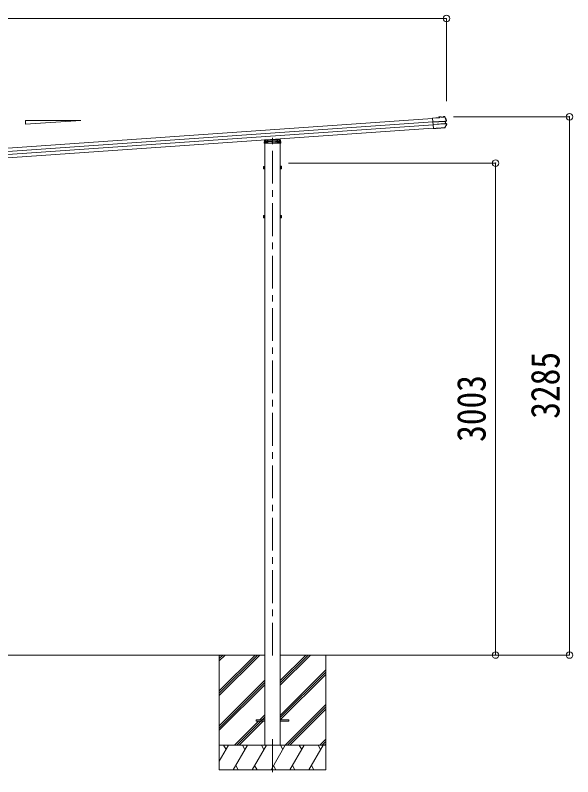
# Model space of a CAD drawing. Units: millimetres at full size, sheet at 1:40. Extents: x -11243 to 11243, y -7760 to 7760.
# Drawn here: x 4129 to 7533, y -4716 to -68 of the extents above; entities that cross this region are included whole.
import ezdxf
from ezdxf.enums import TextEntityAlignment as Align

# ---------------------------------------------------------------- set-up
doc = ezdxf.new("R2010")
doc.units = ezdxf.units.MM
doc.header["$LTSCALE"] = 40
doc.header["$PDMODE"] = 32
doc.header["$PDSIZE"] = 40
doc.linetypes.add('CHAIN1', pattern=[8, 5, -1, 1, -1])
doc.linetypes.add('DASHED1', pattern=[1.8, 1.2, -0.6])
for name, color, linetype, lineweight in [('0-0_0', 7, 'Continuous', 9), ('0-1_本体', 5, 'CHAIN1', 9), ('0-3_ELV2', 4, 'Continuous', 9), ('0-6_OTH_LINE', 6, 'Continuous', 9), ('0-7_SHAPE', 7, 'Continuous', 9)]:
    doc.layers.add(name, color=color, linetype=linetype, lineweight=lineweight)
doc.styles.add('ＭＳ ゴシック', font='')
doc.styles.get('ＭＳ ゴシック').set_extended_font_data('MS Gothic')

msp = doc.modelspace()

# ---------------------------------------------------------------- linework, layer by layer
at = {"layer": '0-0_0'}
for p, q in [((2846.72, -3972.64), (5653.72, -3972.64)), ((5375.22, -3972.64), (5375.22, -4672.64)), ((5375.22, -4191.61), (5594.2, -3972.64)), ((5375.22, -4205.76), (5608.34, -3972.64)), ((5375.22, -4219.9), (5622.48, -3972.64)), ((5375.22, -4007.77), (5410.35, -3972.64)), ((5375.22, -3993.63), (5396.21, -3972.64)), ((5375.22, -3979.48), (5382.07, -3972.64)), ((5746.72, -4156.77), (5930.85, -3972.64)), ((5746.72, -4142.62), (5916.71, -3972.64)), ((5746.72, -4128.48), (5902.57, -3972.64)), ((5746.72, -3972.64), (7177.56, -3972.64)), ((6025.22, -3972.64), (6025.22, -4672.64)), ((5746.72, -4340.61), (6025.22, -4062.12)), ((5746.72, -4354.75), (6025.22, -4076.26)), ((5375.22, -4403.75), (5653.72, -4125.25)), ((5747.48, -4368.14), (6025.22, -4090.4)), ((5375.22, -4417.89), (5653.72, -4139.39)), ((5375.22, -4432.03), (5653.72, -4153.53)), ((5776.83, -4522.64), (6025.22, -4274.25)), ((5790.97, -4522.64), (6025.22, -4288.39)), ((5805.11, -4522.64), (6025.22, -4302.53)), ((5482.6, -4522.64), (5653.72, -4351.52)), ((5622.96, -4368.14), (5653.72, -4337.38)), ((5468.46, -4522.64), (5613.96, -4377.14)), ((5496.74, -4522.64), (5642.24, -4377.14)), ((5988.96, -4522.64), (6025.22, -4486.38)), ((6003.1, -4522.64), (6025.22, -4500.52)), ((5375.22, -4522.64), (6025.22, -4522.64)), ((5375.22, -4619.89), (5431.37, -4522.64)), ((5416.37, -4548.62), (5401.37, -4522.64)), ((5460.23, -4672.64), (5546.84, -4522.64)), ((5531.84, -4548.62), (5516.83, -4522.64)), ((5575.7, -4672.64), (5662.31, -4522.64)), ((5647.31, -4548.62), (5632.31, -4522.64)), ((5691.17, -4672.64), (5777.78, -4522.64)), ((5762.78, -4548.62), (5747.78, -4522.63)), ((5806.64, -4672.64), (5893.25, -4522.64)), ((5878.25, -4548.62), (5863.25, -4522.64)), ((5922.11, -4672.64), (6008.72, -4522.64)), ((5978.72, -4522.64), (5993.72, -4548.62)), ((6017.24, -4522.64), (6025.22, -4514.66)), ((5475.23, -4646.66), (5490.23, -4672.64)), ((5590.7, -4646.65), (5605.7, -4672.64)), ((5706.17, -4646.66), (5721.17, -4672.64)), ((5821.64, -4646.66), (5836.64, -4672.64)), ((5937.11, -4646.66), (5952.11, -4672.64)), ((5375.22, -4672.64), (6025.22, -4672.64))]:
    msp.add_line(p, q, dxfattribs=at)
at = {"layer": '0-1_本体'}
for p, q in [((5700.22, -3975.14), (5700.22, -814.45)), ((5700.22, -4486.51), (5700.22, -4715.51))]:
    msp.add_line(p, q, dxfattribs=at)
at = {"layer": '0-3_ELV2'}
for p, q in [((6729.18, -688.52), (6717.81, -689.31)), ((6717.81, -689.31), (6718.39, -689.9)), ((6718.83, -694.32), (6718.12, -693.7)), ((6729.08, -687.02), (6729.28, -687.62)), ((6729.19, -688.55), (6729.22, -689.01)), ((6743.57, -688.01), (6729.22, -689.01)), ((6733.41, -688.72), (6733.51, -690.22)), ((6739.5, -689.8), (6739.39, -688.3)), ((6743.32, -686.64), (6743.44, -686.01)), ((6748.61, -685.65), (6743.44, -686.01)), ((6743.55, -687.51), (6743.44, -686.01)), ((6744.85, -687.45), (6743.54, -687.54)), ((6743.54, -687.54), (6743.55, -687.51)), ((6743.57, -688.01), (6743.54, -687.54)), ((6749.05, -687.13), (6743.55, -687.51)), ((6744.98, -689.41), (6744.85, -687.45)), ((6750.2, -687.78), (6755.72, -699.01)), ((6677.43, -698.22), (1814.87, -1038.25)), ((6678.85, -718.53), (1816.29, -1058.56)), ((6680.06, -735.77), (1817.5, -1075.79)), ((6678.89, -719.01), (6751.79, -713.91)), ((6751.88, -715.15), (6678.97, -720.24)), ((6752.85, -729.01), (6679.94, -734.11)), ((6680.03, -735.34), (6752.94, -730.25)), ((6757.22, -742.94), (6751.82, -753.09)), ((6753.29, -713.81), (6754.2, -713.74)), ((6753.65, -715.13), (6754.16, -715.1)), ((6753.83, -730.12), (6754.06, -730.11)), ((6754.43, -730.14), (6755.34, -730.08)), ((6755.12, -728.74), (6754.61, -728.78)), ((6754.86, -714.94), (6755.79, -714.87)), ((6755.72, -699.01), (6760.96, -710.37)), ((6760.5, -713.61), (6755.79, -714.87)), ((6755.79, -714.87), (6756.76, -728.74)), ((6755.83, -728.8), (6756.76, -728.74)), ((6756.76, -728.74), (6761.57, -729.33)), ((6762.39, -732.68), (6757.22, -742.94)), ((6681.48, -756.08), (1818.92, -1096.1)), ((6698.37, -756.83), (6681.61, -758)), ((6689.17, -758.58), (6681.69, -759.1)), ((6689.2, -758.97), (6689.09, -757.48)), ((6698.37, -756.83), (6698.48, -758.33)), ((6698.48, -758.33), (6698.65, -757.95)), ((6698.55, -756.45), (6698.65, -757.95)), ((6698.65, -757.95), (6704.64, -757.53)), ((6704.53, -756.03), (6704.64, -757.53)), ((6704.64, -757.53), (6704.86, -757.88)), ((6751, -754.65), (6704.86, -757.88)), ((5649.77, -847.57), (5650.87, -829.5)), ((5700.22, -825.17), (5748.63, -828.56)), ((5700.22, -833.64), (5749.15, -837.07)), ((5730.04, -822.64), (5730.32, -827.28)), ((5749.56, -829.5), (5750.67, -847.57)), ((5750.67, -847.57), (5649.77, -847.57)), ((5653.72, -4522.64), (5653.72, -847.57)), ((5746.72, -4522.64), (5746.72, -847.57)), ((5645.02, -990.87), (5645.6, -989.87)), ((5645.02, -990.87), (5645.02, -1003.87)), ((5645.02, -1003.87), (5645.6, -1004.88)), ((5650.52, -989.87), (5645.6, -989.87)), ((5650.52, -993.62), (5645.6, -993.62)), ((5650.52, -1001.13), (5645.6, -1001.13)), ((5650.52, -1004.88), (5645.6, -1004.88)), ((5650.51, -997.67), (5652.12, -997.67)), ((5650.52, -989.67), (5650.52, -1004.68)), ((5652.12, -990.12), (5650.52, -990.12)), ((5650.52, -996.67), (5652.12, -996.67)), ((5650.52, -1004.22), (5652.12, -1004.22)), ((5652.12, -988.67), (5652.12, -1005.67)), ((5653.72, -988.67), (5652.12, -988.67)), ((5652.12, -1005.67), (5653.72, -1005.67)), ((5746.72, -988.67), (5748.32, -988.67)), ((5748.32, -1005.67), (5746.72, -1005.67)), ((5748.32, -988.67), (5748.32, -1005.67)), ((5748.32, -990.12), (5749.92, -990.12)), ((5749.92, -996.67), (5748.32, -996.67)), ((5749.93, -997.67), (5748.32, -997.67)), ((5749.92, -1004.22), (5748.32, -1004.22)), ((5749.92, -989.67), (5754.84, -989.67)), ((5749.92, -989.67), (5749.92, -1004.68)), ((5749.92, -993.42), (5754.84, -993.42)), ((5749.92, -1000.93), (5754.84, -1000.93)), ((5749.92, -1004.68), (5754.84, -1004.68)), ((5755.42, -990.67), (5754.84, -989.67)), ((5755.42, -1003.67), (5754.84, -1004.68)), ((5755.42, -990.67), (5755.42, -1003.67)), ((5645.02, -1290.87), (5645.6, -1289.87)), ((5645.02, -1290.87), (5645.02, -1303.87)), ((5650.52, -1289.87), (5645.6, -1289.87)), ((5650.52, -1293.62), (5645.6, -1293.62)), ((5650.52, -1301.13), (5645.6, -1301.13)), ((5650.51, -1297.67), (5652.12, -1297.67)), ((5650.52, -1289.67), (5650.52, -1304.68)), ((5652.12, -1290.12), (5650.52, -1290.12)), ((5650.52, -1296.67), (5652.12, -1296.67)), ((5652.12, -1288.67), (5652.12, -1305.67)), ((5653.72, -1288.67), (5652.12, -1288.67)), ((5746.72, -1288.67), (5748.32, -1288.67)), ((5748.32, -1288.67), (5748.32, -1305.67)), ((5748.32, -1290.12), (5749.92, -1290.12)), ((5749.92, -1296.67), (5748.32, -1296.67)), ((5749.93, -1297.67), (5748.32, -1297.67)), ((5749.92, -1289.67), (5754.84, -1289.67)), ((5749.92, -1289.67), (5749.92, -1304.68)), ((5749.92, -1293.42), (5754.84, -1293.42)), ((5749.92, -1300.93), (5754.84, -1300.93)), ((5755.42, -1290.67), (5754.84, -1289.67)), ((5755.42, -1290.67), (5755.42, -1303.67)), ((5645.02, -1303.87), (5645.6, -1304.88)), ((5650.52, -1304.88), (5645.6, -1304.88)), ((5650.52, -1304.22), (5652.12, -1304.22)), ((5652.12, -1305.67), (5653.72, -1305.67)), ((5748.32, -1305.67), (5746.72, -1305.67)), ((5749.92, -1304.22), (5748.32, -1304.22)), ((5749.92, -1304.68), (5754.84, -1304.68)), ((5755.42, -1303.67), (5754.84, -1304.68)), ((5600.22, -4368.14), (5653.72, -4368.14)), ((5800.22, -4368.14), (5746.72, -4368.14))]:
    msp.add_line(p, q, dxfattribs=at)
at = {"layer": '0-3_ELV2', "linetype": 'DASHED1'}
for p, q in [((5653.82, -830.42), (5652.77, -847.57)), ((5700.22, -835.65), (5653.3, -838.93)), ((5658.22, -830.12), (5658.22, -845.57)), ((5669.46, -838.01), (5670.14, -826.83)), ((5672.16, -826.69), (5670.88, -847.57)), ((5747.13, -838.93), (5700.22, -835.65)), ((5728.04, -822.78), (5729.56, -847.57)), ((5730.32, -827.28), (5730.98, -838.01)), ((5742.22, -830.12), (5742.22, -845.57)), ((5743.42, -830.2), (5743.42, -843.84)), ((5747.66, -847.57), (5746.61, -830.42)), ((5651.35, -837.07), (5749.09, -837.07)), ((5653.24, -839.87), (5658.22, -839.87)), ((5653.29, -839.07), (5747.14, -839.07)), ((5742.42, -845.57), (5658.02, -845.57)), ((5659.72, -838.48), (5659.72, -845.57)), ((5662.82, -839.07), (5662.82, -845.57)), ((5662.95, -839.07), (5662.95, -845.57)), ((5663.22, -838.24), (5663.22, -845.57)), ((5663.22, -843.84), (5666.22, -843.84)), ((5666.22, -838.03), (5666.22, -845.57)), ((5674.22, -837.07), (5674.22, -839.07)), ((5678.72, -839.87), (5678.72, -837.15)), ((5680.22, -839.87), (5678.72, -839.87)), ((5680.22, -837.05), (5680.22, -839.87)), ((5720.22, -839.87), (5720.22, -837.05)), ((5720.22, -839.87), (5721.72, -839.87)), ((5721.72, -837.15), (5721.72, -839.87)), ((5726.22, -839.07), (5726.22, -837.07)), ((5734.22, -838.03), (5734.22, -845.57)), ((5734.22, -843.84), (5737.22, -843.84)), ((5737.22, -838.24), (5737.22, -845.57)), ((5737.49, -839.07), (5737.49, -845.57)), ((5737.62, -839.07), (5737.62, -845.57)), ((5740.72, -838.48), (5740.72, -845.57)), ((5742.22, -839.87), (5747.19, -839.87)), ((5742.42, -845.57), (5743.42, -843.84))]:
    msp.add_line(p, q, dxfattribs=at)
at = {"layer": '0-3_ELV2'}
for points in [[(6729.18, -688.52), (6729.08, -687.02), (6716.21, -687.92), (6716.52, -692.31), (6677.21, -695.06)], [(6698.48, -758.33), (6681.72, -759.5), (6677.21, -695.06)], [(6677.32, -696.55), (6718.12, -693.7), (6717.81, -689.31)], [(6729.18, -688.52), (6729.19, -688.55), (6727.89, -688.64)], [(6727.89, -688.64), (6728.02, -690.6), (6744.98, -689.41)], [(6760.11, -712.16), (6754.2, -713.74), (6755.34, -730.08), (6761.38, -730.82)], [(6698.37, -756.83), (6698.55, -756.45), (6704.53, -756.03), (6704.76, -756.38)], [(6751.82, -753.09), (6704.76, -756.38), (6704.86, -757.88)], [(5651.28, -837.07), (5700.22, -833.64), (5700.22, -834.59)], [(5651.8, -828.56), (5700.22, -825.17), (5700.22, -826.12)], [(5600.22, -4368.14), (5600.22, -4377.14), (5653.72, -4377.14)], [(5800.22, -4368.14), (5800.22, -4377.14), (5746.72, -4377.14)]]:
    msp.add_lwpolyline(points, dxfattribs=at)
at = {"layer": '0-3_ELV2', "linetype": 'DASHED1'}
for points in [[(5746.61, -830.42), (5700.22, -827.18), (5653.82, -830.42)], [(5657.02, -830.2), (5657.02, -843.84), (5658.02, -845.57)]]:
    msp.add_lwpolyline(points, dxfattribs=at)
at = {"layer": '0-3_ELV2'}
for centre, radius, start, end in [((6748.84, -688.84), 3.19, 26.86597, 94.02466), ((6749.13, -688.32), 1.2, 26.89869, 94.02902), ((6303.85, -914.22), 502, 24.03393, 26.8619), ((6312.78, -512.8), 502, 331.41438, 333.93986), ((6759.77, -710.91), 1.3, 285.12702, 24.10936), ((6759.77, -710.9), 2.8, 285, 24.03393), ((6761.22, -732.11), 1.3, 333.87402, 82.86161), ((6761.23, -732.11), 2.8, 333.93986, 83), ((6750.78, -751.47), 3.19, 273.987, 331.41712), ((5651.87, -829.56), 1, 94, 176.5), ((5748.56, -829.56), 1, 3.5, 86), ((5651.35, -838.06), 1, 94, 176.5), ((5749.08, -838.06), 1, 3.5, 86), ((5648.34, -991.74), 3.32, 145.61575, 214.38425), ((5657.44, -997.37), 12.42, 162.41205, 197.58795), ((5648.34, -1003), 3.32, 145.61575, 214.38425), ((5752.1, -991.55), 3.32, 325.61575, 34.38425), ((5743, -997.17), 12.42, 342.41205, 17.58795), ((5752.1, -1002.8), 3.32, 325.61575, 34.38425), ((5648.34, -1291.74), 3.32, 145.61575, 214.38425), ((5657.44, -1297.37), 12.42, 162.41205, 197.58795), ((5648.34, -1303), 3.32, 145.61575, 214.38425), ((5752.1, -1291.55), 3.32, 325.61575, 34.38425), ((5743, -1297.17), 12.42, 342.41205, 17.58795), ((5752.1, -1302.8), 3.32, 325.61575, 34.38425)]:
    msp.add_arc(centre, radius, start, end, dxfattribs=at)
at = {"layer": '0-3_ELV2', "linetype": 'DASHED1'}
for centre, start, end in [((5651.35, -838.07), 90, 176.5), ((5749.09, -838.07), 3.5, 90)]:
    msp.add_arc(centre, 1, start, end, dxfattribs=at)
at = {"layer": '0-3_ELV2'}
for centre, major_axis, ratio, start_param, end_param in [((6718.47, -691.09), (-0.08, 1.2), 0.052408, 5.1044164, 6.2220988), ((6707.65, -883.08), (-34.91, 499.28), 0.052408, 5.0964197, 5.1044164), ((6729.5, -690.8), (-0.22, 3.19), 0.016053, 5.3122341, 6.2220988), ((6743.55, -689.82), (-0.22, 3.19), 0.016053, 0.0610865, 0.9709512), ((6751.81, -714.2), (1.5, 0.1), 0.19438, 0.8222243, 1.5707963), ((6751.92, -715.73), (2.99, 0.21), 0.19438, 0.9410649, 1.5707963), ((6751.81, -714.2), (1.48, 0.4), 0.014741, 0.0756738, 0.8193583), ((6752.81, -728.43), (2.99, 0.21), 0.19438, 4.712389, 5.3421204), ((6752.92, -729.95), (1.5, 0.1), 0.19438, 4.712389, 5.3570179), ((6752.92, -729.95), (1.52, -0.19), 0.014741, 5.567803, 6.2075115), ((6751.92, -715.73), (2.95, 0.79), 0.014741, 0.0756738, 0.7041788), ((6752.81, -728.43), (3.03, -0.37), 0.014741, 5.5790065, 6.2075115)]:
    msp.add_ellipse(centre, major_axis=major_axis, ratio=ratio, start_param=start_param, end_param=end_param, dxfattribs=at)
at = {"layer": '0-6_OTH_LINE'}
for p, q in [((6762, -87.55), (1700.17, -87.55)), ((6762, -87.55), (6762, -592.52)), ((7512.94, -687.55), (6803.99, -687.55)), ((7512.94, -3972.64), (7512.94, -687.55)), ((7061.94, -969.87), (5796.72, -969.87)), ((7061.94, -969.87), (7061.94, -3972.64)), ((7512.94, -3972.64), (5796.72, -3972.64)), ((7061.94, -3972.64), (6803.99, -3972.64))]:
    msp.add_line(p, q, dxfattribs=at)
for p in [(6762, -87.55), (7512.94, -687.55), (7061.94, -969.87), (7061.94, -3972.64), (7512.94, -3972.64)]:
    msp.add_point(p, dxfattribs=at)
at = {"layer": '0-7_SHAPE', "color": 4}
msp.add_lwpolyline([(4528.96, -709.18), (4192.96, -732.67), (4192.96, -709.18)], close=True, dxfattribs=at)

# ---------------------------------------------------------------- texts
at = {"layer": '0-6_OTH_LINE', "color": 7, "style": 'ＭＳ ゴシック', "width": 0.85}
for s, p in [('3285', (7504.94, -2530.09)), ('3003', (7053.94, -2671.26))]:
    msp.add_text(s, height=176, rotation=90, dxfattribs=at).set_placement(p, align=Align.BOTTOM_LEFT)

doc.saveas('drawing.dxf')
